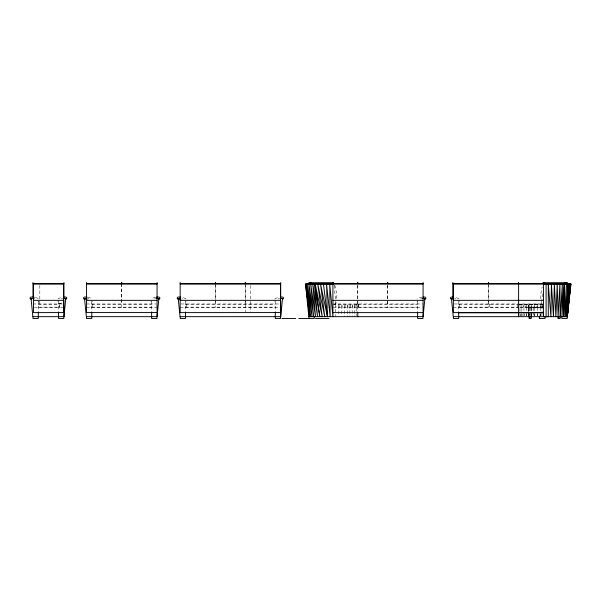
<?xml version="1.0" encoding="UTF-8"?>
<svg xmlns="http://www.w3.org/2000/svg" width="601" height="601" viewBox="0 0 601 601"><rect width="100%" height="100%" fill="white"/><g stroke="black" fill="none" stroke-linecap="round" stroke-linejoin="round"><path stroke-width="0.45" stroke-dasharray="3 2.25" d="M519.978 316.667L519.993 303.971M542.425 293.814L541.569 303.971A26.196 18.631 90 0 1 541.261 302.273M542.019 307.659L542.049 304.204L541.982 315.78M59.168 307.599L59.537 303.971L59.537 307.599M541.944 304.677L542.147 304.196L542.147 307.825M540.765 304.677L541.005 304.196L540.795 304.542M356.911 307.599L357.257 303.971L358.301 304.452L358.474 307.599M528.392 313.129L528.279 304.444L528.812 303.971L528.812 307.126M39.095 301.274L38.607 301.274M58.222 301.274L57.726 301.274M92.562 301.274L92.066 301.274M151.332 301.274L150.843 301.274M186.272 301.274L185.784 301.274M274.973 301.274L274.477 301.274M417.349 301.274L416.854 301.274M459.487 301.274L458.999 301.274M58.628 303.971L62.181 302.814M58.515 303.971L63.954 302.243M334.502 304.196L335.846 303.971A26.196 18.413 -90 0 0 336.372 300.553M543.221 304.219L529.135 304.196L528.226 304.677L543.589 304.677M519.527 304.422L543.432 303.971L519.527 303.971M32.98 303.971L63.954 303.971M86.446 303.971L156.155 303.971M181.044 303.971L280.705 303.971M332.646 303.971L423.081 303.971M454.251 303.971L517.777 303.971M38.314 304.444L58.515 304.444M91.773 304.452L151.625 304.452M185.491 304.452L275.266 304.452M332.804 304.444L358.301 304.452L357.79 303.971M357.79 304.452L417.635 304.452M458.706 304.452L517.679 304.444M519.241 304.444L542.538 304.444M38.314 307.141L58.515 307.141M91.773 307.156L151.625 307.149M185.491 307.156L275.266 307.149M357.79 307.156L417.635 307.149M458.706 307.156L518.55 307.156M519.865 307.126L543.507 307.126M528.226 307.381L543.589 307.381M34.295 307.599L63.503 307.599M86.334 307.599L157.064 307.599M180.165 307.599L280.479 307.599M332.909 307.599L422.172 307.599M453.259 307.599L518.55 307.599M519.978 307.599L543.492 307.599M528.392 307.825L543.605 307.825M529.06 315.074L531.261 315.074M539.352 315.074L542.305 315.074M356.911 304.444L356.16 303.971L356.16 315.758M459.119 298.84L458.706 298.577A15.31 15.31 0 0 0 454.596 297.27M488.628 303.971L489.131 304.452M458.706 303.971L459.209 304.452M185.491 303.971L186.002 304.452M91.773 303.971L92.284 304.452M334.306 285.505L336.027 307.599M540.554 314.24L540.554 315.856M540.359 307.126L540.359 303.971L540.119 307.126M540.344 307.599L540.344 316.667M537.482 314.24L537.482 315.856M537.294 307.126L537.294 303.971L536.978 307.126M537.279 307.599L537.279 316.667M534.522 314.24L534.522 315.856M534.334 307.126L534.334 303.971L533.936 307.126M534.312 307.599L534.312 316.667M533.357 307.825L533.357 311.356M533.357 312.242L533.357 315.78M531.84 307.825L531.84 311.356M531.84 312.242L531.84 315.78M531.682 314.24L531.682 315.856M531.494 307.126L531.494 303.971L531.029 304.444L531.029 307.126M531.479 307.599L531.479 316.667M529.999 307.825L529.999 311.356M529.999 312.242L529.999 315.78M529.924 307.825L529.924 311.453M529.924 312.355L529.924 315.074M529.135 304.196L529.135 307.825M529 314.24L529 315.856M528.79 307.599L528.79 316.667M528.549 307.825L528.549 311.356M528.549 312.242L528.549 315.78M528.392 314.015L528.392 316.667M526.491 314.24L526.491 315.856M526.296 307.126L526.296 303.971L525.702 304.444L525.702 307.126M526.281 307.599L526.281 316.667M524.17 314.24L524.17 315.856M523.974 307.126L523.974 303.971L523.328 304.444L523.328 307.126M523.959 307.599L523.959 316.667M522.059 314.24L522.059 315.856M521.856 316.667L521.871 303.971L521.165 304.444L521.165 307.126M520.181 314.24L520.181 315.856M517.461 304.444L517.461 307.126M489.522 303.971L489.522 307.599M488.681 283.657L488.681 303.971M488.568 285.28L488.628 307.599M459.6 303.971L459.6 307.599M458.706 300.883L458.706 312.129M417.635 300.883L417.635 312.129M387.773 285.28L387.773 303.971M387.66 285.28L387.713 307.599M358.684 303.971L358.684 307.599M357.843 285.28L357.843 303.971M357.73 285.28L357.79 312.129M354.988 307.599L354.988 304.444L354.282 303.971L354.282 316.667M352.825 307.599L352.825 304.444L352.171 303.971L352.171 316.667M350.451 307.599L350.451 304.444L349.85 303.971L349.85 316.667M347.874 307.599L347.874 304.444L347.34 303.971L347.34 316.667M345.117 307.599L345.117 304.444L344.658 303.971L344.658 316.667M342.209 307.599L341.819 303.971L341.819 315.758M339.174 307.599L338.859 303.971L338.859 315.758M335.786 303.971L335.786 316.667M275.266 300.883L275.266 312.129M250.782 285.505L250.782 311.911M245.396 285.28L245.396 303.971M245.283 283.657L245.336 311.739M215.474 283.657L215.474 303.971M215.361 285.28L215.413 307.599M186.385 303.971L186.385 307.599M185.491 300.883L185.491 312.129M151.625 300.883L151.625 312.129M121.755 283.657L121.703 307.599M121.642 283.657L121.642 303.971M92.674 303.971L92.674 307.599M91.773 300.883L91.773 312.573M58.515 300.883L58.515 312.573M39.809 285.505L39.809 303.971M38.314 300.883L38.314 312.573M422.36 297.179A15.31 15.31 0 0 0 417.635 298.577L417.222 298.84A1.232 1.232 0 0 0 417.064 299.028M420.49 298.945A10.615 10.615 0 0 1 421.722 298.637M334.727 285.205A26.196 18.413 -90 0 1 336.515 298.81M278.113 298.945A10.615 10.615 0 0 1 279.345 298.637M274.687 299.028A1.232 1.232 0 0 1 274.845 298.84L275.266 298.577A15.31 15.31 0 0 1 279.367 297.27M186.07 299.028A1.232 1.232 0 0 0 185.904 298.84L185.491 298.577A15.31 15.31 0 0 0 181.99 297.382M182.028 298.772A10.615 10.615 0 0 1 182.644 298.945M155.734 297.27A15.31 15.31 0 0 0 151.625 298.577L151.212 298.84A1.232 1.232 0 0 0 151.046 299.028M154.472 298.945A10.615 10.615 0 0 1 155.712 298.637M87.693 298.637A10.615 10.615 0 0 1 88.925 298.945M87.671 297.27A15.31 15.31 0 0 1 91.773 298.577L92.193 298.84A1.232 1.232 0 0 1 92.351 299.028M57.936 299.028A1.232 1.232 0 0 1 58.094 298.84L58.515 298.577A15.31 15.31 0 0 1 62.624 297.27M61.362 298.945A10.615 10.615 0 0 1 62.594 298.637M35.414 297.525A15.31 15.31 0 0 1 38.314 298.577L38.727 298.84A1.232 1.232 0 0 1 38.885 299.028M540.885 298.81A26.196 18.631 90 0 1 542.192 286.805M454.619 298.637A10.615 10.615 0 0 1 455.851 298.945"/><path stroke-width="0.9" d="M561.867 316.667L561.867 318.477L567.194 318.477L570.214 284.018L566.713 316.667L568.043 284.018L565.954 316.667L566.45 284.018L564.902 316.667L564.549 284.018L563.573 316.667L563.821 284.018L561.988 316.667L562.356 284.018L560.17 318.477L557.968 318.477L557.968 316.667M566.713 316.667L569.297 284.018M34.227 298.637A10.615 10.615 0 0 0 33.596 298.539L32.965 298.479A10.615 10.615 0 0 0 31.057 298.524L32.875 316.667L63.954 316.667L65.764 298.524A10.615 10.615 0 0 0 63.864 298.479L63.36 298.524L65.764 298.524M86.927 298.524L86.431 298.479A10.615 10.615 0 0 0 84.523 298.524L86.334 316.667L157.064 316.667L158.882 298.524A10.615 10.615 0 0 0 156.974 298.479L156.47 298.524L158.882 298.524M180.646 298.524L180.142 298.479A10.615 10.615 0 0 0 178.234 298.524L180.052 316.667L280.705 316.667L282.515 298.524A10.615 10.615 0 0 0 280.607 298.479M311.168 282.831A1.841 1.841 0 0 0 308.448 283.657L305.556 284.018L308.824 316.667L423.081 316.667L424.892 298.524A10.615 10.615 0 0 0 422.984 298.479M453.357 298.479A10.615 10.615 0 0 0 451.449 298.524L453.259 316.667L567.321 316.667L569.282 296.932M569.455 295.211L569.838 291.395M570.011 289.614L570.296 286.79M567.321 313.361L567.321 316.667L570.762 284.018L567.171 316.667M567.321 316.667L570.95 284.018L567.682 283.657A1.841 1.841 0 0 0 564.963 282.831M567.682 283.657L570.574 284.018M332.135 283.995L333.48 283.77M560.162 316.667L559.914 284.018L558.111 316.667L557.247 284.018L555.872 316.667L554.4 284.018L553.468 316.667L551.395 284.018L550.922 316.667L548.277 284.018L546.099 284.055L546.099 316.704L543.544 316.704L543.544 283.657M546.099 316.704L548.277 316.667L548.277 284.018M309.785 282.695L333.472 282.695M543.176 282.695L566.585 282.695M32.98 283.657L63.954 283.657M86.446 283.657L157.064 283.657M180.165 283.657L280.705 283.657M332.909 283.657L423.081 283.657M452.869 283.657L544.536 283.657M33.491 284.018L63.503 284.018M86.446 284.018L157.064 284.018M180.165 284.018L280.479 284.018M423.081 284.018L305.556 284.018L309.605 316.667L306.337 284.018L310.679 316.667L307.464 284.018L312.032 316.667L308.929 284.018L313.639 316.667L310.717 284.018L315.495 316.667L312.798 284.018L317.561 316.667L314.368 284.018L319.815 316.667L315.149 284.018L322.234 316.667L317.734 284.018L324.78 316.667L320.521 284.018L327.432 316.667L326.546 284.018L330.152 316.667L329.709 284.018L332.909 316.667L332.909 282.523M453.372 284.018L570.95 284.018M280.111 298.524L282.515 298.524M422.488 298.524L424.892 298.524M33.491 300.342L63.954 300.342L63.954 316.667M86.446 300.342L157.064 300.342M180.165 300.342L280.705 300.342L280.705 316.667M332.909 300.342L423.081 300.342M453.372 300.342L543.544 300.342M63.503 307.599L63.954 307.599M63.954 312.573L33.491 312.618L33.491 283.657M157.064 312.573L86.446 312.573L86.446 282.523M280.705 312.573L180.165 312.618L180.165 282.523M332.909 312.618L423.081 312.618M458.706 312.753L543.544 312.753M282.027 318.477L295.684 318.477M298.727 318.477L314.263 318.477L314.263 316.667M315.435 318.477L329.093 318.477M323.466 284.018L327.432 316.667M558.825 316.667L558.825 318.477M545.017 316.667L545.017 318.477L539.352 318.477L539.352 316.667M544.536 282.523L544.536 284.018M543.432 312.618L543.432 316.667L543.544 312.618L453.372 312.618L453.372 283.657M539.593 316.667L539.593 318.477M531.261 316.667L531.261 318.477L529.06 318.477L529.06 316.667M529.924 316.667L529.924 318.477M518.61 282.523L518.61 312.618M518.498 282.523L518.498 283.657M518.55 312.618L518.55 316.667M488.681 282.523L488.681 283.657M488.568 282.523L488.568 283.657M458.706 312.573L458.706 318.477L453.372 318.477L453.372 316.667M452.869 282.523L452.869 297.503M423.081 282.523L423.081 316.667M422.969 316.667L422.969 318.477L417.635 318.477L417.635 313.038M387.773 282.523L387.773 283.657M387.66 282.523L387.66 283.657M357.843 282.523L357.843 283.657M357.73 282.523L357.73 283.657M357.79 313.038L357.79 316.667M308.937 316.667L308.937 318.477M280.705 282.523L280.705 297.503M280.592 316.667L280.592 318.477L275.266 318.477L275.266 312.573M280.479 283.657L280.532 312.618M245.396 282.523L245.396 283.657M245.283 282.523L245.283 283.657M215.474 282.523L215.474 283.657M215.361 282.523L215.361 283.657M185.491 312.573L185.491 318.477L180.165 318.477L180.165 316.667M157.064 282.523L157.064 316.667M156.951 316.667L156.951 318.477L151.625 318.477L151.625 312.573M121.755 282.523L121.755 283.657M121.642 282.523L121.642 283.657M91.773 312.573L91.773 318.477L86.446 318.477L86.446 316.667M63.954 282.523L63.954 297.503M63.841 316.667L63.841 318.477L58.515 318.477L58.515 312.573M63.503 283.657L63.503 312.573M38.314 312.573L38.314 318.477L32.987 318.477L32.987 316.667M32.98 282.523L32.98 297.112M424.824 299.215A1.074 1.074 0 0 0 425.899 298.141A1.074 1.074 0 0 0 424.824 297.067A15.31 15.31 0 0 0 422.969 297.112M333.698 282.77A1.487 1.044 -90 0 0 332.323 283.995L308.644 283.995A1.487 1.044 -90 0 1 310.018 282.77M282.447 299.215A1.074 1.074 0 0 0 283.529 298.141A1.074 1.074 0 0 0 282.447 297.067A15.31 15.31 0 0 0 280.599 297.112M180.773 297.179A15.31 15.31 0 0 0 178.302 297.067A1.074 1.074 0 0 0 177.227 298.141A1.074 1.074 0 0 0 178.302 299.215A13.23 13.23 0 0 1 180.788 299.313M156.343 297.179A15.31 15.31 0 0 1 158.807 297.067A1.074 1.074 0 0 1 159.889 298.141A1.074 1.074 0 0 1 158.807 299.215A13.23 13.23 0 0 0 158.183 299.2M87.055 297.179A15.31 15.31 0 0 0 84.591 297.067A1.074 1.074 0 0 0 83.516 298.141A1.074 1.074 0 0 0 84.591 299.215A13.23 13.23 0 0 1 87.077 299.313M65.073 299.2A13.23 13.23 0 0 1 65.697 299.215A1.074 1.074 0 0 0 66.779 298.141A1.074 1.074 0 0 0 65.697 297.067A15.31 15.31 0 0 0 63.233 297.179M34.204 297.27A15.31 15.31 0 0 0 31.124 297.067A1.074 1.074 0 0 0 30.05 298.141A1.074 1.074 0 0 0 31.124 299.215A13.23 13.23 0 0 1 31.748 299.2M566.352 282.77A1.487 1.059 -90 0 1 567.742 283.995L544.341 283.995A1.487 1.059 -90 0 0 542.951 282.77M453.387 299.245A13.23 13.23 0 0 0 451.516 299.215A1.074 1.074 0 0 1 450.442 298.141A1.074 1.074 0 0 1 451.516 297.067A15.31 15.31 0 0 1 453.372 297.112"/></g></svg>
